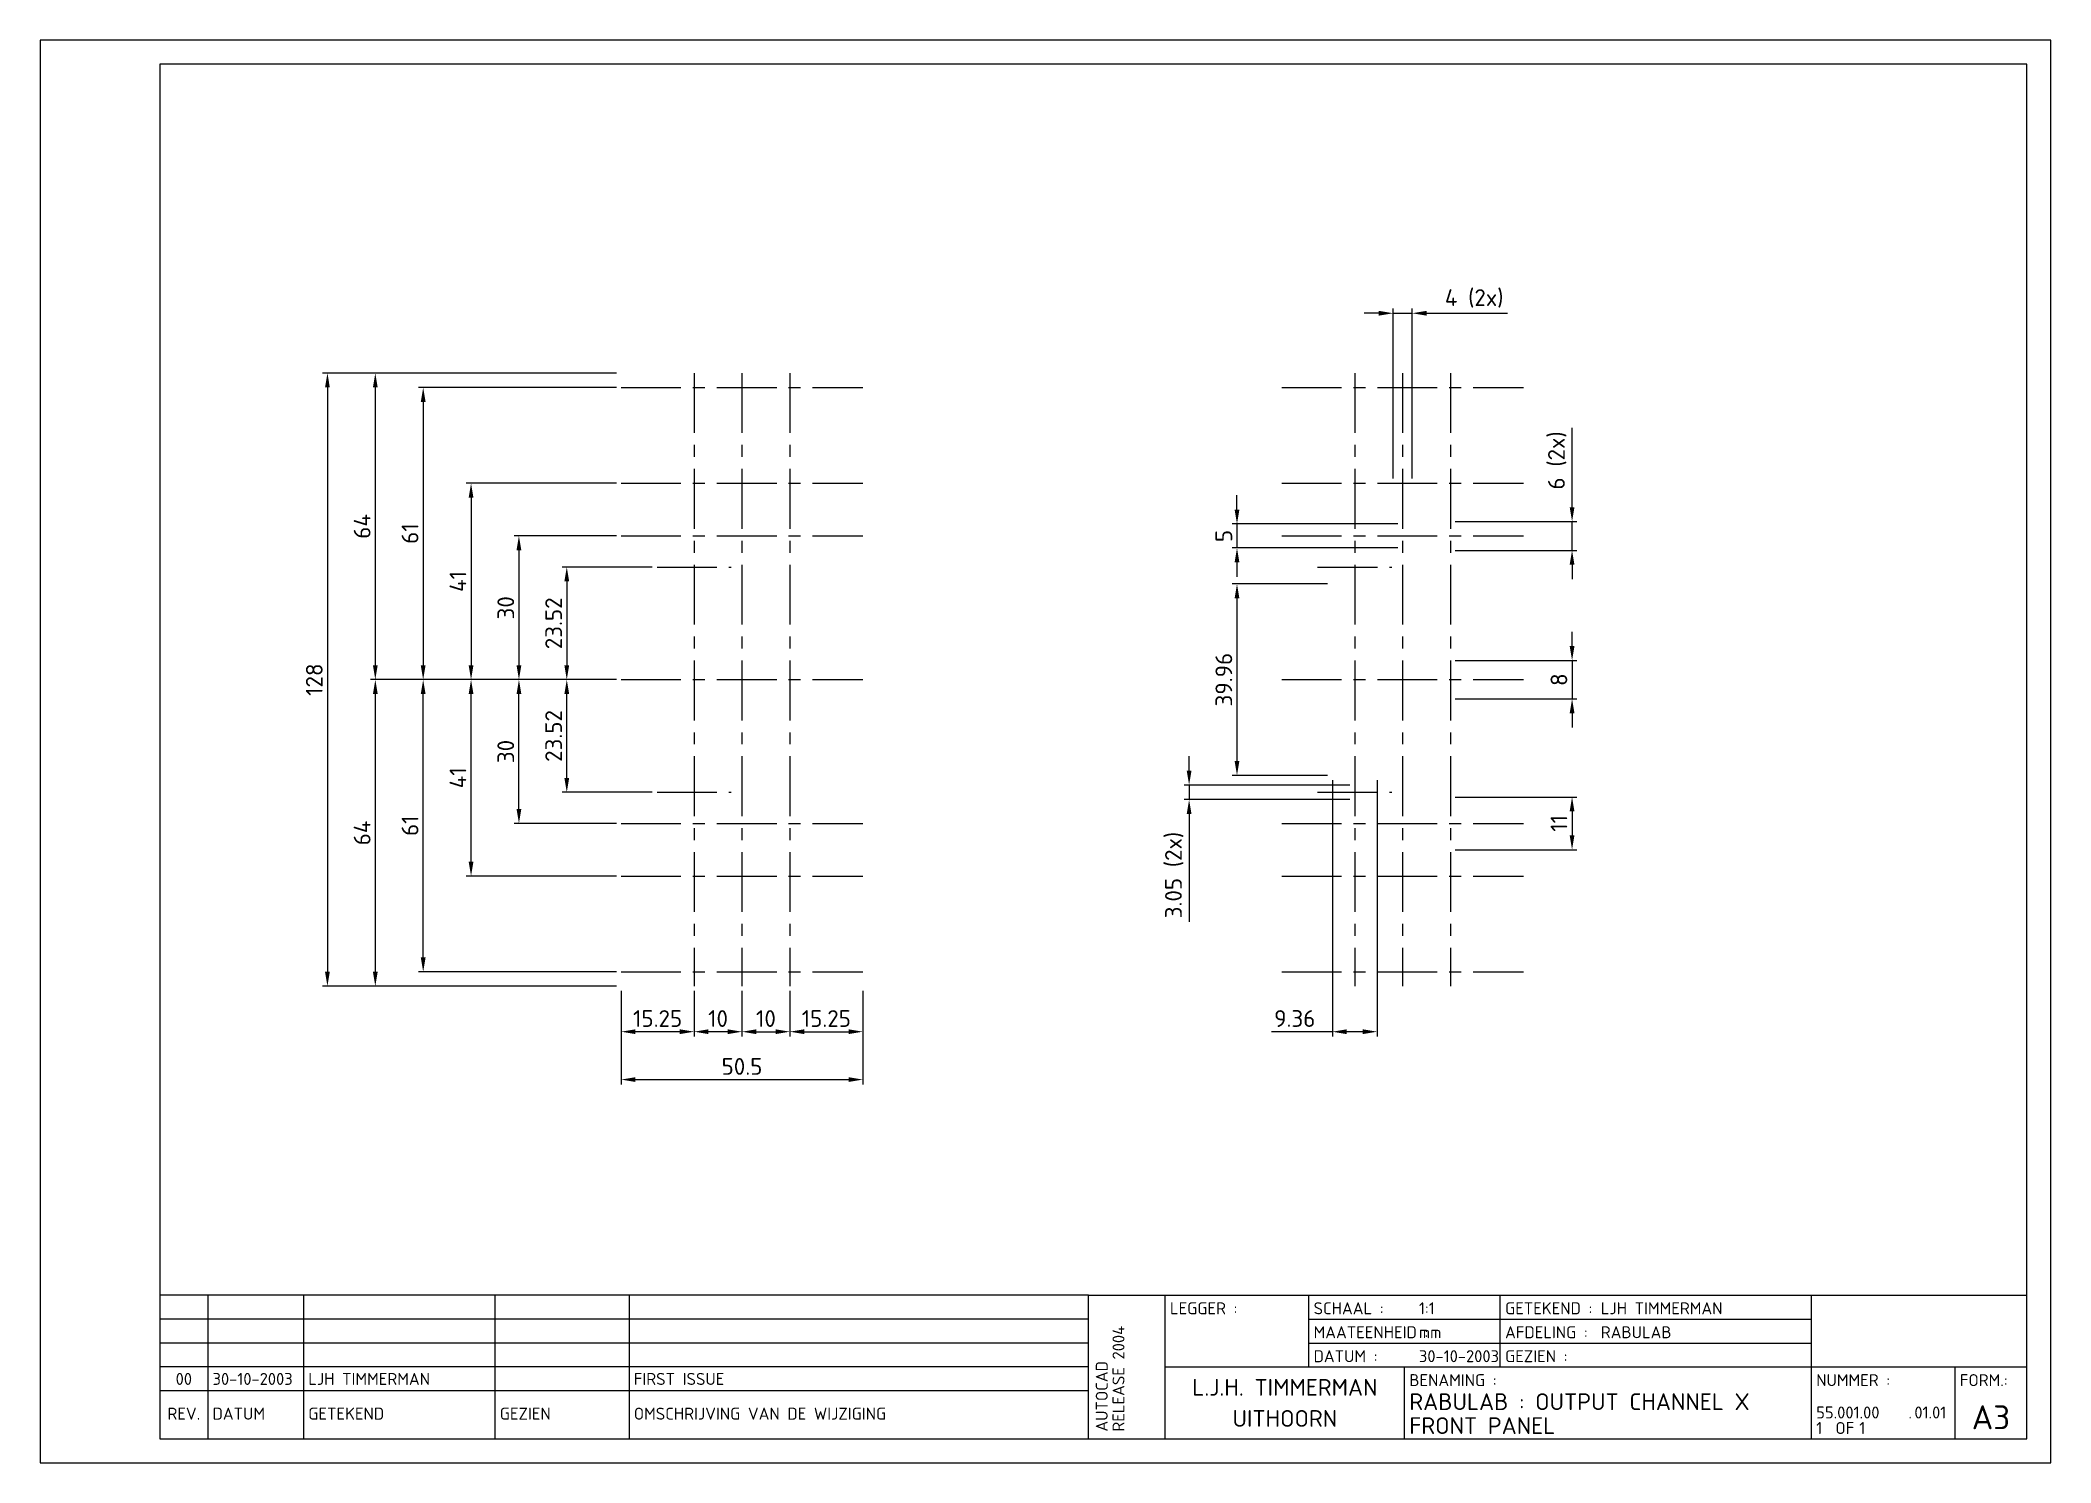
# Paper-space layout 'Layout1' of a CAD drawing. Extents: x 0 to 420, y 0 to 297.
# The model-space entities are those that its viewports show. They can reach past a viewport. Long polylines and large blocks are cut down to what shows.
import ezdxf
from ezdxf.enums import TextEntityAlignment as Align

# ---------------------------------------------------------------- set-up
doc = ezdxf.new("R2010")
doc.units = 0
doc.header["$LTSCALE"] = 10
doc.header["$MEASUREMENT"] = 0
doc.header["$PDMODE"] = 98
doc.header["$PDSIZE"] = -3
doc.linetypes.add('CENTER', pattern=[2, 1.25, -0.25, 0.25, -0.25])
doc.layers.get('0').update_dxf_attribs({"linetype": 'CONTINUOUS'})
doc.layers.get('DEFPOINTS').update_dxf_attribs({"linetype": 'CONTINUOUS'})
for name, color, linetype in [('DIMENSIONS', 1, 'CONTINUOUS'), ('GENERAL', 7, 'CONTINUOUS'), ('TITLEBLOCK', 7, 'CONTINUOUS')]:
    doc.layers.add(name, color=color, linetype=linetype)
doc.styles.add('ISO', font='isocpeur.ttf')
doc.dimstyles.get("Standard").update_dxf_attribs({"dimtxt": 3.5, "dimasz": 3, "dimexe": 1, "dimexo": 1, "dimgap": 1, "dimtad": 1, "dimdec": 3, "dimdsep": 46, "dimtxsty": 'ISO', "dimcen": 1, "dimclrt": 2, "dimadec": 0, "dimazin": 0, "dimtfac": 1, "dimtdec": 3, "dimtmove": 0, "dimatfit": 3, "dimfxl": 0, "dimtolj": 1, "dimarcsym": 0})

# ---------------------------------------------------------------- blocks, each defined once
blk = doc.blocks.new('A3')
at = {"layer": 'TITLEBLOCK', "color": 3}
for p, q in [((219, 35), (25, 35)), ((219, 35), (415, 35)), ((219, 5), (219, 35)), ((235, 5), (235, 35)), ((265, 20), (265, 35)), ((305, 20), (305, 35)), ((370, 5), (370, 35)), ((265, 30), (370, 30)), ((265, 25), (370, 25)), ((235, 20), (415, 20)), ((285, 5), (285, 20)), ((400, 5), (400, 20)), ((219, 15), (25, 15))]:
    blk.add_line(p, q, dxfattribs=at)
at = {"layer": 'TITLEBLOCK'}
for p, q in [((35, 35), (35, 5)), ((55, 35), (55, 5)), ((95, 35), (95, 5)), ((123, 35), (123, 5)), ((219, 30), (25, 30)), ((219, 25), (25, 25)), ((219, 20), (25, 20))]:
    blk.add_line(p, q, dxfattribs=at)
at = {"layer": 'TITLEBLOCK', "color": 1}
blk.add_lwpolyline([(0, 0), (420, 0), (420, 297), (0, 297)], close=True, dxfattribs=at)
at = {"layer": 'TITLEBLOCK', "color": 4}
blk.add_lwpolyline([(25, 5), (415, 5), (415, 292), (25, 292), (25, 5)], dxfattribs=at)
at = {"layer": 'TITLEBLOCK', "style": 'ISO'}
for s, p in [('LEGGER :', (236, 31)), ('SCHAAL :', (266, 31)), ('GETEKEND :', (306, 31)), ('MAATEENHEID :', (266, 26)), ('AFDELING :', (306, 26)), ('DATUM :', (266, 21)), ('GEZIEN :', (306, 21)), ('BENAMING :', (286, 16)), ('NUMMER :', (371, 16)), ('FORM.:', (401, 16)), ('DATUM', (36, 9)), ('GETEKEND', (56, 9)), ('GEZIEN', (96, 9)), ('OMSCHRIJVING VAN DE WIJZIGING', (124, 9)), ('OF', (375, 6)), ('.', (390.25, 9.25))]:
    blk.add_text(s, height=2.5, dxfattribs=at).set_placement(p)
blk.add_text('REV.', height=2.5, dxfattribs=at).set_placement((30, 9), align=Align.CENTER)
for tag, p in [('REV4', (30, 31.25)), ('REV3', (30, 26.25)), ('REV2', (30, 21.25)), ('REV1', (30, 16.25))]:
    blk.add_attdef(tag, text='', height=2.5, dxfattribs=at).set_placement(p, align=Align.CENTER)
for tag, p in [('DATUM4', (36, 31.25)), ('GET4', (56, 31.25)), ('GEZ4', (96, 31.25)), ('OMSCHR4', (124, 31.25)), ('DATUM3', (36, 26.25)), ('GET3', (56, 26.25)), ('GEZ3', (96, 26.25)), ('OMSCHR3', (124, 26.25)), ('DATUM2', (36, 21.25)), ('GET2', (56, 21.25)), ('GEZ2', (96, 21.25)), ('OMSCHR2', (124, 21.25)), ('DATUM1', (36, 16.25)), ('GET1', (56, 16.25)), ('GEZ1', (96, 16.25)), ('OMSCHR1', (124, 16.25))]:
    blk.add_attdef(tag, p, '', height=2.5, dxfattribs=at)
at = {"layer": 'TITLEBLOCK', "color": 2, "style": 'ISO'}
for tag, p, height in [('S', (288, 31), 2.5), ('GET', (326, 31), 2.5), ('OPM1', (371, 31), 2.5), ('ME', (288, 26), 2.5), ('AFD', (326, 26), 2.5), ('OPM2', (371, 26), 2.5), ('LDATUM', (245.5, 21), 2.5), ('DATUM', (288, 21), 2.5), ('GEZ', (326, 21), 2.5), ('OPM3', (371, 21), 2.5), ('BEN1', (286, 11), 3.5), ('CAT', (371, 12.5), 2.5), ('INST', (378, 12.5), 2.5), ('BEN2', (286, 6), 3.5), ('PARTNO', (371, 9.25), 2.5), ('B', (371, 6), 2.5), ('NOBLZ', (380, 6), 2.5), ('TEK', (391.5, 9.25), 2.5)]:
    blk.add_attdef(tag, p, '', height=height, dxfattribs=at)
at = {"layer": 'TITLEBLOCK', "color": 3, "style": 'ISO'}
blk.add_attdef('L', (236, 21), '', height=5, dxfattribs=at)
at = {"layer": 'TITLEBLOCK', "color": 2, "style": 'ISO'}
for tag, p in [('DOSNAAM', (230, 6.5)), ('SYSTEEM', (223, 6.5)), ('FLOPPY', (233.5, 6.5)), ('REL', (226.5, 6.5))]:
    blk.add_attdef(tag, p, '', height=2.5, rotation=90, dxfattribs=at)
for tag, p in [('NAAM', (260, 14)), ('PLAATS', (260, 7.5))]:
    blk.add_attdef(tag, text='', height=3.5, dxfattribs=at).set_placement(p, align=Align.CENTER)
at = {"layer": 'TITLEBLOCK', "color": 3, "style": 'ISO'}
blk.add_attdef('F', text='', height=5, dxfattribs=at).set_placement((407.5, 7), align=Align.CENTER)
blk = doc.blocks.new('*D1')
at = {"layer": 'DEFPOINTS', "color": 0}
for p in [(121.35, 227.5), (70, 163.5), (121.35, 163.5)]:
    blk.add_point(p, dxfattribs=at)
at = {"layer": 'DIMENSIONS', "color": 0, "lineweight": -2}
for p, q in [((120.35, 227.5), (69, 227.5)), ((70, 224.5), (70, 166.5)), ((120.35, 163.5), (69, 163.5))]:
    blk.add_line(p, q, dxfattribs=at)
at = {"layer": 'DIMENSIONS', "color": 0}
for points in [[(69.5, 224.5), (70.5, 224.5), (70, 227.5)], [(69.5, 166.5), (70.5, 166.5), (70, 163.5)]]:
    blk.add_solid(points, dxfattribs=at)
at = {"layer": 'DIMENSIONS', "color": 2, "insert": (67.25, 195.5), "char_height": 3.5, "attachment_point": 5, "rotation": 90, "style": 'ISO'}
blk.add_mtext('\\A1;64', dxfattribs=at)
blk = doc.blocks.new('*D2')
at = {"layer": 'DEFPOINTS', "color": 0}
for p in [(121.35, 227.5), (60, 99.5), (121.35, 99.5)]:
    blk.add_point(p, dxfattribs=at)
at = {"layer": 'DIMENSIONS', "color": 0, "lineweight": -2}
for p, q in [((120.35, 227.5), (59, 227.5)), ((60, 224.5), (60, 102.5)), ((120.35, 99.5), (59, 99.5))]:
    blk.add_line(p, q, dxfattribs=at)
at = {"layer": 'DIMENSIONS', "color": 0}
for points in [[(59.5, 224.5), (60.5, 224.5), (60, 227.5)], [(59.5, 102.5), (60.5, 102.5), (60, 99.5)]]:
    blk.add_solid(points, dxfattribs=at)
at = {"layer": 'DIMENSIONS', "color": 2, "insert": (57.25, 163.5), "char_height": 3.5, "attachment_point": 5, "rotation": 90, "style": 'ISO'}
blk.add_mtext('\\A1;128', dxfattribs=at)
blk = doc.blocks.new('*D3')
at = {"layer": 'DEFPOINTS', "color": 0}
for p in [(121.35, 163.5), (70, 99.5), (121.35, 99.5)]:
    blk.add_point(p, dxfattribs=at)
at = {"layer": 'DIMENSIONS', "color": 0, "lineweight": -2}
for p, q in [((120.35, 163.5), (69, 163.5)), ((70, 160.5), (70, 102.5)), ((120.35, 99.5), (69, 99.5))]:
    blk.add_line(p, q, dxfattribs=at)
at = {"layer": 'DIMENSIONS', "color": 0}
for points in [[(69.5, 160.5), (70.5, 160.5), (70, 163.5)], [(69.5, 102.5), (70.5, 102.5), (70, 99.5)]]:
    blk.add_solid(points, dxfattribs=at)
at = {"layer": 'DIMENSIONS', "color": 2, "insert": (67.25, 131.5), "char_height": 3.5, "attachment_point": 5, "rotation": 90, "style": 'ISO'}
blk.add_mtext('\\A1;64', dxfattribs=at)
blk = doc.blocks.new('*D4')
at = {"layer": 'DEFPOINTS', "color": 0}
for p in [(121.35, 224.5), (80, 163.5), (121.35, 163.5)]:
    blk.add_point(p, dxfattribs=at)
at = {"layer": 'DIMENSIONS', "color": 0, "lineweight": -2}
for p, q in [((120.35, 224.5), (79, 224.5)), ((80, 221.5), (80, 166.5)), ((120.35, 163.5), (79, 163.5))]:
    blk.add_line(p, q, dxfattribs=at)
at = {"layer": 'DIMENSIONS', "color": 0}
for points in [[(79.5, 221.5), (80.5, 221.5), (80, 224.5)], [(79.5, 166.5), (80.5, 166.5), (80, 163.5)]]:
    blk.add_solid(points, dxfattribs=at)
at = {"layer": 'DIMENSIONS', "color": 2, "insert": (77.25, 194), "char_height": 3.5, "attachment_point": 5, "rotation": 90, "style": 'ISO'}
blk.add_mtext('\\A1;61', dxfattribs=at)
blk = doc.blocks.new('*D5')
at = {"layer": 'DEFPOINTS', "color": 0}
for p in [(121.35, 204.5), (90, 163.5), (121.35, 163.5)]:
    blk.add_point(p, dxfattribs=at)
at = {"layer": 'DIMENSIONS', "color": 0, "lineweight": -2}
for p, q in [((120.35, 204.5), (89, 204.5)), ((90, 201.5), (90, 166.5)), ((120.35, 163.5), (89, 163.5))]:
    blk.add_line(p, q, dxfattribs=at)
at = {"layer": 'DIMENSIONS', "color": 0}
for points in [[(89.5, 201.5), (90.5, 201.5), (90, 204.5)], [(89.5, 166.5), (90.5, 166.5), (90, 163.5)]]:
    blk.add_solid(points, dxfattribs=at)
at = {"layer": 'DIMENSIONS', "color": 2, "insert": (87.25, 184), "char_height": 3.5, "attachment_point": 5, "rotation": 90, "style": 'ISO'}
blk.add_mtext('\\A1;41', dxfattribs=at)
blk = doc.blocks.new('*D6')
at = {"layer": 'DEFPOINTS', "color": 0}
for p in [(121.35, 193.5), (100, 163.5), (121.35, 163.5)]:
    blk.add_point(p, dxfattribs=at)
at = {"layer": 'DIMENSIONS', "color": 0, "lineweight": -2}
for p, q in [((120.35, 193.5), (99, 193.5)), ((100, 190.5), (100, 166.5)), ((120.35, 163.5), (99, 163.5))]:
    blk.add_line(p, q, dxfattribs=at)
at = {"layer": 'DIMENSIONS', "color": 0}
for points in [[(99.5, 190.5), (100.5, 190.5), (100, 193.5)], [(99.5, 166.5), (100.5, 166.5), (100, 163.5)]]:
    blk.add_solid(points, dxfattribs=at)
at = {"layer": 'DIMENSIONS', "color": 2, "insert": (97.25, 178.5), "char_height": 3.5, "attachment_point": 5, "rotation": 90, "style": 'ISO'}
blk.add_mtext('\\A1;30', dxfattribs=at)
blk = doc.blocks.new('*D7')
at = {"layer": 'DEFPOINTS', "color": 0}
for p in [(121.35, 99.5), (171.85, 99.5), (171.85, 80)]:
    blk.add_point(p, dxfattribs=at)
at = {"layer": 'DIMENSIONS', "color": 0, "lineweight": -2}
for p, q in [((121.35, 98.5), (121.35, 79)), ((171.85, 98.5), (171.85, 79)), ((124.35, 80), (168.85, 80))]:
    blk.add_line(p, q, dxfattribs=at)
at = {"layer": 'DIMENSIONS', "color": 0}
for points in [[(124.35, 80.5), (124.35, 79.5), (121.35, 80)], [(168.85, 80.5), (168.85, 79.5), (171.85, 80)]]:
    blk.add_solid(points, dxfattribs=at)
at = {"layer": 'DIMENSIONS', "color": 2, "insert": (146.6, 82.75), "char_height": 3.5, "attachment_point": 5, "style": 'ISO'}
blk.add_mtext('\\A1;50.5', dxfattribs=at)
blk = doc.blocks.new('*D10')
at = {"layer": 'DEFPOINTS', "color": 0}
for p in [(100, 163.5), (121.35, 163.5), (121.35, 133.5)]:
    blk.add_point(p, dxfattribs=at)
at = {"layer": 'DIMENSIONS', "color": 0, "lineweight": -2}
for p, q in [((120.35, 163.5), (99, 163.5)), ((100, 136.5), (100, 160.5)), ((120.35, 133.5), (99, 133.5))]:
    blk.add_line(p, q, dxfattribs=at)
at = {"layer": 'DIMENSIONS', "color": 0}
for points in [[(99.5, 160.5), (100.5, 160.5), (100, 163.5)], [(99.5, 136.5), (100.5, 136.5), (100, 133.5)]]:
    blk.add_solid(points, dxfattribs=at)
at = {"layer": 'DIMENSIONS', "color": 2, "insert": (97.25, 148.5), "char_height": 3.5, "attachment_point": 5, "rotation": 90, "style": 'ISO'}
blk.add_mtext('\\A1;30', dxfattribs=at)
blk = doc.blocks.new('*D9')
at = {"layer": 'DEFPOINTS', "color": 0}
for p in [(90, 163.5), (121.35, 163.5), (121.35, 122.5)]:
    blk.add_point(p, dxfattribs=at)
at = {"layer": 'DIMENSIONS', "color": 0, "lineweight": -2}
for p, q in [((120.35, 163.5), (89, 163.5)), ((90, 125.5), (90, 160.5)), ((120.35, 122.5), (89, 122.5))]:
    blk.add_line(p, q, dxfattribs=at)
at = {"layer": 'DIMENSIONS', "color": 0}
for points in [[(89.5, 160.5), (90.5, 160.5), (90, 163.5)], [(89.5, 125.5), (90.5, 125.5), (90, 122.5)]]:
    blk.add_solid(points, dxfattribs=at)
at = {"layer": 'DIMENSIONS', "color": 2, "insert": (87.25, 143), "char_height": 3.5, "attachment_point": 5, "rotation": 90, "style": 'ISO'}
blk.add_mtext('\\A1;41', dxfattribs=at)
blk = doc.blocks.new('*D8')
at = {"layer": 'DEFPOINTS', "color": 0}
for p in [(80, 163.5), (121.35, 163.5), (121.35, 102.5)]:
    blk.add_point(p, dxfattribs=at)
at = {"layer": 'DIMENSIONS', "color": 0, "lineweight": -2}
for p, q in [((120.35, 163.5), (79, 163.5)), ((80, 105.5), (80, 160.5)), ((120.35, 102.5), (79, 102.5))]:
    blk.add_line(p, q, dxfattribs=at)
at = {"layer": 'DIMENSIONS', "color": 0}
for points in [[(79.5, 160.5), (80.5, 160.5), (80, 163.5)], [(79.5, 105.5), (80.5, 105.5), (80, 102.5)]]:
    blk.add_solid(points, dxfattribs=at)
at = {"layer": 'DIMENSIONS', "color": 2, "insert": (77.25, 133), "char_height": 3.5, "attachment_point": 5, "rotation": 90, "style": 'ISO'}
blk.add_mtext('\\A1;61', dxfattribs=at)
blk = doc.blocks.new('*D12')
at = {"layer": 'DEFPOINTS', "color": 0}
for p in [(136.6, 99.5), (146.6, 99.5), (136.6, 90)]:
    blk.add_point(p, dxfattribs=at)
at = {"layer": 'DIMENSIONS', "color": 0, "lineweight": -2}
for p, q in [((136.6, 98.5), (136.6, 89)), ((146.6, 98.5), (146.6, 89)), ((143.6, 90), (139.6, 90))]:
    blk.add_line(p, q, dxfattribs=at)
at = {"layer": 'DIMENSIONS', "color": 0}
for points in [[(139.6, 90.5), (139.6, 89.5), (136.6, 90)], [(143.6, 90.5), (143.6, 89.5), (146.6, 90)]]:
    blk.add_solid(points, dxfattribs=at)
at = {"layer": 'DIMENSIONS', "color": 2, "insert": (141.6, 92.75), "char_height": 3.5, "attachment_point": 5, "style": 'ISO'}
blk.add_mtext('\\A1;10', dxfattribs=at)
blk = doc.blocks.new('*D13')
at = {"layer": 'DEFPOINTS', "color": 0}
for p in [(146.6, 99.5), (156.6, 99.5), (156.6, 90)]:
    blk.add_point(p, dxfattribs=at)
at = {"layer": 'DIMENSIONS', "color": 0, "lineweight": -2}
for p, q in [((146.6, 98.5), (146.6, 89)), ((156.6, 98.5), (156.6, 89)), ((149.6, 90), (153.6, 90))]:
    blk.add_line(p, q, dxfattribs=at)
at = {"layer": 'DIMENSIONS', "color": 0}
for points in [[(149.6, 90.5), (149.6, 89.5), (146.6, 90)], [(153.6, 90.5), (153.6, 89.5), (156.6, 90)]]:
    blk.add_solid(points, dxfattribs=at)
at = {"layer": 'DIMENSIONS', "color": 2, "insert": (151.6, 92.75), "char_height": 3.5, "attachment_point": 5, "style": 'ISO'}
blk.add_mtext('\\A1;10', dxfattribs=at)
blk = doc.blocks.new('*D14')
at = {"layer": 'DEFPOINTS', "color": 0}
for p in [(286.6, 240), (282.6, 204.5), (286.6, 204.5)]:
    blk.add_point(p, dxfattribs=at)
at = {"layer": 'DIMENSIONS', "color": 0, "lineweight": -2}
for p, q in [((279.6, 240), (276.6, 240)), ((282.6, 205.5), (282.6, 241)), ((282.6, 240), (286.6, 240)), ((286.6, 205.5), (286.6, 241)), ((289.6, 240), (306.5, 240))]:
    blk.add_line(p, q, dxfattribs=at)
at = {"layer": 'DIMENSIONS', "color": 0}
for points in [[(279.6, 240.5), (279.6, 239.5), (282.6, 240)], [(289.6, 240.5), (289.6, 239.5), (286.6, 240)]]:
    blk.add_solid(points, dxfattribs=at)
at = {"layer": 'DIMENSIONS', "color": 2, "insert": (299.55, 243.1), "char_height": 3.5, "attachment_point": 5, "style": 'ISO'}
blk.add_mtext('\\A1;4 (2x)', dxfattribs=at)
blk = doc.blocks.new('*D15')
at = {"layer": 'DEFPOINTS', "color": 0}
for p in [(284.6, 196), (250, 191), (284.6, 191)]:
    blk.add_point(p, dxfattribs=at)
at = {"layer": 'DIMENSIONS', "color": 0, "lineweight": -2}
for p, q in [((250, 199), (250, 202)), ((283.6, 196), (249, 196)), ((250, 196), (250, 191)), ((283.6, 191), (249, 191)), ((250, 188), (250, 185))]:
    blk.add_line(p, q, dxfattribs=at)
at = {"layer": 'DIMENSIONS', "color": 0}
for points in [[(249.5, 199), (250.5, 199), (250, 196)], [(249.5, 188), (250.5, 188), (250, 191)]]:
    blk.add_solid(points, dxfattribs=at)
at = {"layer": 'DIMENSIONS', "color": 2, "insert": (247.25, 193.5), "char_height": 3.5, "attachment_point": 5, "rotation": 90, "style": 'ISO'}
blk.add_mtext('\\A1;5', dxfattribs=at)
blk = doc.blocks.new('*D16')
at = {"layer": 'DEFPOINTS', "color": 0}
for p in [(294.6, 196.5), (294.6, 190.5), (320, 190.5)]:
    blk.add_point(p, dxfattribs=at)
at = {"layer": 'DIMENSIONS', "color": 0, "lineweight": -2}
for p, q in [((320, 199.5), (320, 216.05)), ((295.6, 196.5), (321, 196.5)), ((320, 190.5), (320, 196.5)), ((295.6, 190.5), (321, 190.5)), ((320, 187.5), (320, 184.5))]:
    blk.add_line(p, q, dxfattribs=at)
at = {"layer": 'DIMENSIONS', "color": 0}
for points in [[(319.5, 199.5), (320.5, 199.5), (320, 196.5)], [(319.5, 187.5), (320.5, 187.5), (320, 190.5)]]:
    blk.add_solid(points, dxfattribs=at)
at = {"layer": 'DIMENSIONS', "color": 2, "insert": (316.9, 209.27), "char_height": 3.5, "attachment_point": 5, "rotation": 90, "style": 'ISO'}
blk.add_mtext('\\A1;6 (2x)', dxfattribs=at)
blk = doc.blocks.new('*D17')
at = {"layer": 'DEFPOINTS', "color": 0}
for p in [(294.6, 167.5), (294.6, 159.5), (320, 159.5)]:
    blk.add_point(p, dxfattribs=at)
at = {"layer": 'DIMENSIONS', "color": 0, "lineweight": -2}
for p, q in [((320, 170.5), (320, 173.5)), ((295.6, 167.5), (321, 167.5)), ((320, 167.5), (320, 159.5)), ((295.6, 159.5), (321, 159.5)), ((320, 156.5), (320, 153.5))]:
    blk.add_line(p, q, dxfattribs=at)
at = {"layer": 'DIMENSIONS', "color": 0}
for points in [[(319.5, 170.5), (320.5, 170.5), (320, 167.5)], [(319.5, 156.5), (320.5, 156.5), (320, 159.5)]]:
    blk.add_solid(points, dxfattribs=at)
at = {"layer": 'DIMENSIONS', "color": 2, "insert": (317.25, 163.5), "char_height": 3.5, "attachment_point": 5, "rotation": 90, "style": 'ISO'}
blk.add_mtext('\\A1;8', dxfattribs=at)
blk = doc.blocks.new('*D18')
at = {"layer": 'DEFPOINTS', "color": 0}
for p in [(294.6, 139), (294.6, 128), (320, 128)]:
    blk.add_point(p, dxfattribs=at)
at = {"layer": 'DIMENSIONS', "color": 0, "lineweight": -2}
for p, q in [((295.6, 139), (321, 139)), ((320, 136), (320, 131)), ((295.6, 128), (321, 128))]:
    blk.add_line(p, q, dxfattribs=at)
at = {"layer": 'DIMENSIONS', "color": 0}
for points in [[(319.5, 136), (320.5, 136), (320, 139)], [(319.5, 131), (320.5, 131), (320, 128)]]:
    blk.add_solid(points, dxfattribs=at)
at = {"layer": 'DIMENSIONS', "color": 2, "insert": (317.25, 133.5), "char_height": 3.5, "attachment_point": 5, "rotation": 90, "style": 'ISO'}
blk.add_mtext('\\A1;11', dxfattribs=at)
blk = doc.blocks.new('*D20')
at = {"layer": 'DEFPOINTS', "color": 0}
for p in [(121.35, 99.5), (136.6, 99.5), (121.35, 90)]:
    blk.add_point(p, dxfattribs=at)
at = {"layer": 'DIMENSIONS', "color": 0, "lineweight": -2}
for p, q in [((121.35, 98.5), (121.35, 89)), ((136.6, 98.5), (136.6, 89)), ((133.6, 90), (124.35, 90))]:
    blk.add_line(p, q, dxfattribs=at)
at = {"layer": 'DIMENSIONS', "color": 0}
for points in [[(124.35, 90.5), (124.35, 89.5), (121.35, 90)], [(133.6, 90.5), (133.6, 89.5), (136.6, 90)]]:
    blk.add_solid(points, dxfattribs=at)
at = {"layer": 'DIMENSIONS', "color": 2, "insert": (128.97, 92.75), "char_height": 3.5, "attachment_point": 5, "style": 'ISO'}
blk.add_mtext('\\A1;15.25', dxfattribs=at)
blk = doc.blocks.new('*D21')
at = {"layer": 'DEFPOINTS', "color": 0}
for p in [(156.6, 99.5), (171.85, 99.5), (171.85, 90)]:
    blk.add_point(p, dxfattribs=at)
at = {"layer": 'DIMENSIONS', "color": 0, "lineweight": -2}
for p, q in [((156.6, 98.5), (156.6, 89)), ((171.85, 98.5), (171.85, 89)), ((159.6, 90), (168.85, 90))]:
    blk.add_line(p, q, dxfattribs=at)
at = {"layer": 'DIMENSIONS', "color": 0}
for points in [[(159.6, 90.5), (159.6, 89.5), (156.6, 90)], [(168.85, 90.5), (168.85, 89.5), (171.85, 90)]]:
    blk.add_solid(points, dxfattribs=at)
at = {"layer": 'DIMENSIONS', "color": 2, "insert": (164.22, 92.75), "char_height": 3.5, "attachment_point": 5, "style": 'ISO'}
blk.add_mtext('\\A1;15.25', dxfattribs=at)
blk = doc.blocks.new('*D23')
at = {"layer": 'DEFPOINTS', "color": 0}
for p in [(269.92, 183.48), (250, 143.52), (269.92, 143.52)]:
    blk.add_point(p, dxfattribs=at)
at = {"layer": 'DIMENSIONS', "color": 0, "lineweight": -2}
for p, q in [((268.92, 183.48), (249, 183.48)), ((250, 180.48), (250, 146.52)), ((268.92, 143.52), (249, 143.52))]:
    blk.add_line(p, q, dxfattribs=at)
at = {"layer": 'DIMENSIONS', "color": 0}
for points in [[(249.5, 180.48), (250.5, 180.48), (250, 183.48)], [(249.5, 146.52), (250.5, 146.52), (250, 143.52)]]:
    blk.add_solid(points, dxfattribs=at)
at = {"layer": 'DIMENSIONS', "color": 2, "insert": (247.25, 163.5), "char_height": 3.5, "attachment_point": 5, "rotation": 90, "style": 'ISO'}
blk.add_mtext('\\A1;39.96', dxfattribs=at)
blk = doc.blocks.new('*D24')
at = {"layer": 'DEFPOINTS', "color": 0}
for p in [(274.6, 141.5), (240, 138.45), (274.6, 138.45)]:
    blk.add_point(p, dxfattribs=at)
at = {"layer": 'DIMENSIONS', "color": 0, "lineweight": -2}
for p, q in [((240, 144.5), (240, 147.5)), ((273.6, 141.5), (239, 141.5)), ((240, 141.5), (240, 138.45)), ((273.6, 138.45), (239, 138.45)), ((240, 135.45), (240, 112.95))]:
    blk.add_line(p, q, dxfattribs=at)
at = {"layer": 'DIMENSIONS', "color": 0}
for points in [[(239.5, 144.5), (240.5, 144.5), (240, 141.5)], [(239.5, 135.45), (240.5, 135.45), (240, 138.45)]]:
    blk.add_solid(points, dxfattribs=at)
at = {"layer": 'DIMENSIONS', "color": 2, "insert": (236.9, 122.7), "char_height": 3.5, "attachment_point": 5, "rotation": 90, "style": 'ISO'}
blk.add_mtext('\\A1;3.05 (2x)', dxfattribs=at)
blk = doc.blocks.new('*D26')
at = {"layer": 'DEFPOINTS', "color": 0}
for p in [(128.85, 187.02), (110, 163.5), (121.35, 163.5)]:
    blk.add_point(p, dxfattribs=at)
at = {"layer": 'DIMENSIONS', "color": 0, "lineweight": -2}
for p, q in [((127.85, 187.02), (109, 187.02)), ((110, 184.02), (110, 166.5)), ((120.35, 163.5), (109, 163.5))]:
    blk.add_line(p, q, dxfattribs=at)
at = {"layer": 'DIMENSIONS', "color": 0}
for points in [[(109.5, 184.02), (110.5, 184.02), (110, 187.02)], [(109.5, 166.5), (110.5, 166.5), (110, 163.5)]]:
    blk.add_solid(points, dxfattribs=at)
at = {"layer": 'DIMENSIONS', "color": 2, "insert": (107.25, 175.26), "char_height": 3.5, "attachment_point": 5, "rotation": 90, "style": 'ISO'}
blk.add_mtext('\\A1;23.52', dxfattribs=at)
blk = doc.blocks.new('*D27')
at = {"layer": 'DEFPOINTS', "color": 0}
for p in [(110, 163.5), (121.35, 163.5), (128.85, 139.98)]:
    blk.add_point(p, dxfattribs=at)
at = {"layer": 'DIMENSIONS', "color": 0, "lineweight": -2}
for p, q in [((120.35, 163.5), (109, 163.5)), ((110, 142.98), (110, 160.5)), ((127.85, 139.98), (109, 139.98))]:
    blk.add_line(p, q, dxfattribs=at)
at = {"layer": 'DIMENSIONS', "color": 0}
for points in [[(109.5, 160.5), (110.5, 160.5), (110, 163.5)], [(109.5, 142.98), (110.5, 142.98), (110, 139.98)]]:
    blk.add_solid(points, dxfattribs=at)
at = {"layer": 'DIMENSIONS', "color": 2, "insert": (107.25, 151.74), "char_height": 3.5, "attachment_point": 5, "rotation": 90, "style": 'ISO'}
blk.add_mtext('\\A1;23.52', dxfattribs=at)
blk = doc.blocks.new('*D28')
at = {"layer": 'DEFPOINTS', "color": 0}
for p in [(269.92, 143.52), (279.28, 143.52), (269.92, 90)]:
    blk.add_point(p, dxfattribs=at)
at = {"layer": 'DIMENSIONS', "color": 0, "lineweight": -2}
for p, q in [((269.92, 142.52), (269.92, 89)), ((279.28, 142.52), (279.28, 89)), ((269.92, 90), (257.22, 90)), ((276.28, 90), (272.92, 90))]:
    blk.add_line(p, q, dxfattribs=at)
at = {"layer": 'DIMENSIONS', "color": 0}
for points in [[(272.92, 90.5), (272.92, 89.5), (269.92, 90)], [(276.28, 90.5), (276.28, 89.5), (279.28, 90)]]:
    blk.add_solid(points, dxfattribs=at)
at = {"layer": 'DIMENSIONS', "color": 2, "insert": (262.07, 92.75), "char_height": 3.5, "attachment_point": 5, "style": 'ISO'}
blk.add_mtext('\\A1;9.36', dxfattribs=at)

msp = doc.modelspace()

# ---------------------------------------------------------------- linework, layer by layer
at = {"color": 1, "linetype": 'CENTER'}
for p, q in [((15.25, 128), (15.25, 0)), ((25.25, 128), (25.25, 0)), ((35.25, 128), (35.25, 0)), ((153.25, 128), (153.25, 0)), ((163.25, 128), (163.25, 0)), ((173.25, 128), (173.25, 0)), ((0, 125), (50.5, 125)), ((138, 125), (188.5, 125)), ((0, 105), (50.5, 105)), ((138, 105), (188.5, 105)), ((0, 94), (50.5, 94)), ((138, 94), (188.5, 94)), ((7.5, 87.52), (23, 87.52)), ((145.5, 87.52), (161, 87.52)), ((0, 64), (50.5, 64)), ((138, 64), (188.5, 64)), ((7.5, 40.48), (23, 40.48)), ((145.5, 40.48), (161, 40.48)), ((0, 34), (50.5, 34)), ((138, 34), (188.5, 34)), ((0, 23), (50.5, 23)), ((138, 23), (188.5, 23)), ((0, 3), (50.5, 3)), ((138, 3), (188.5, 3))]:
    msp.add_line(p, q, dxfattribs=at)

psp = doc.layouts.get("Layout1")

# ---------------------------------------------------------------- block references
ref = psp.add_blockref('A3', (0, 0))
ref.add_attrib('PARTNO', '55.001.00', (371, 9.25), dxfattribs={"layer": 'TITLEBLOCK', "color": 2, "height": 2.5, "style": 'ISO'})
ref.add_attrib('TEK', '01.01', (391.5, 9.25), dxfattribs={"layer": 'TITLEBLOCK', "color": 2, "height": 2.5, "style": 'ISO'})
ref.add_attrib('B', '1', (371, 6), dxfattribs={"layer": 'TITLEBLOCK', "color": 2, "height": 2.5, "style": 'ISO'})
ref.add_attrib('NOBLZ', '1', (380, 6), dxfattribs={"layer": 'TITLEBLOCK', "color": 2, "height": 2.5, "style": 'ISO'})
ref.add_attrib('F', 'A3', dxfattribs={"layer": 'TITLEBLOCK', "color": 3, "height": 5, "style": 'ISO'}).set_placement((407.5, 7), align=Align.CENTER)
ref.add_attrib('BEN1', 'RABULAB : OUTPUT CHANNEL X', (286, 11), dxfattribs={"layer": 'TITLEBLOCK', "color": 2, "height": 3.5, "style": 'ISO'})
ref.add_attrib('BEN2', 'FRONT PANEL', (286, 6), dxfattribs={"layer": 'TITLEBLOCK', "color": 2, "height": 3.5, "style": 'ISO'})
ref.add_attrib('S', '1:1', (288, 31), dxfattribs={"layer": 'TITLEBLOCK', "color": 2, "height": 2.5, "style": 'ISO'})
ref.add_attrib('ME', 'mm', (288, 26), dxfattribs={"layer": 'TITLEBLOCK', "color": 2, "height": 2.5, "style": 'ISO'})
ref.add_attrib('DATUM', '30-10-2003', (288, 21), dxfattribs={"layer": 'TITLEBLOCK', "color": 2, "height": 2.5, "style": 'ISO'})
ref.add_attrib('GET', 'LJH TIMMERMAN', (326, 31), dxfattribs={"layer": 'TITLEBLOCK', "color": 2, "height": 2.5, "style": 'ISO'})
ref.add_attrib('AFD', 'RABULAB', (326, 26), dxfattribs={"layer": 'TITLEBLOCK', "color": 2, "height": 2.5, "style": 'ISO'})
ref.add_attrib('NAAM', 'L.J.H. TIMMERMAN', dxfattribs={"layer": 'TITLEBLOCK', "color": 2, "height": 3.5, "style": 'ISO'}).set_placement((260, 14), align=Align.CENTER)
ref.add_attrib('PLAATS', 'UITHOORN', dxfattribs={"layer": 'TITLEBLOCK', "color": 2, "height": 3.5, "style": 'ISO'}).set_placement((260, 7.5), align=Align.CENTER)
ref.add_attrib('SYSTEEM', 'AUTOCAD', (223, 6.5), dxfattribs={"layer": 'TITLEBLOCK', "color": 2, "height": 2.5, "rotation": 90, "style": 'ISO'})
ref.add_attrib('REL', 'RELEASE 2004', (226.5, 6.5), dxfattribs={"layer": 'TITLEBLOCK', "color": 2, "height": 2.5, "rotation": 90, "style": 'ISO'})
ref.add_attrib('REV1', '00', dxfattribs={"layer": 'TITLEBLOCK', "height": 2.5, "style": 'ISO'}).set_placement((30, 16.25), align=Align.CENTER)
ref.add_attrib('DATUM1', '30-10-2003', (36, 16.25), dxfattribs={"layer": 'TITLEBLOCK', "height": 2.5, "style": 'ISO'})
ref.add_attrib('GET1', 'LJH TIMMERMAN', (56, 16.25), dxfattribs={"layer": 'TITLEBLOCK', "height": 2.5, "style": 'ISO'})
ref.add_attrib('OMSCHR1', 'FIRST ISSUE', (124, 16.25), dxfattribs={"layer": 'TITLEBLOCK', "height": 2.5, "style": 'ISO'})

# ---------------------------------------------------------------- dimensions: what is measured, and where the dimension line sits
at = {"layer": 'DIMENSIONS'}
dim = psp.add_linear_dim(base=(286.5977, 240), p1=(282.5977, 204.499), p2=(286.5977, 204.499), text='<> (2x)', dimstyle='Standard', dxfattribs=at)
dim.commit()
dim.dimension.update_dxf_attribs({"geometry": '*D14', "text_midpoint": (299.5477, 240), "dimtype": 160})
for base, p1, p2, angle, picture, middle in [((60, 99.499), (121.3477, 227.499), (121.3477, 99.499), 90, '*D2', (57.25, 163.499)), ((70, 163.499), (121.3477, 227.499), (121.3477, 163.499), 90, '*D1', (67.25, 195.499)), ((80, 163.499), (121.3477, 224.499), (121.3477, 163.499), 90, '*D4', (77.25, 193.999)), ((90, 163.499), (121.3477, 204.499), (121.3477, 163.499), 90, '*D5', (87.25, 183.999)), ((250, 190.999), (284.5977, 195.999), (284.5977, 190.999), 90, '*D15', (247.25, 193.499)), ((100, 163.499), (121.3477, 193.499), (121.3477, 163.499), 90, '*D6', (97.25, 178.499)), ((110, 163.499), (128.8477, 187.019), (121.3477, 163.499), 90, '*D26', (107.25, 175.259)), ((250, 143.519), (269.9177, 183.479), (269.9177, 143.519), 90, '*D23', (247.25, 163.499)), ((320, 159.499), (294.5977, 167.499), (294.5977, 159.499), 90, '*D17', (317.25, 163.499)), ((70, 99.499), (121.3477, 163.499), (121.3477, 99.499), 90, '*D3', (67.25, 131.499)), ((80, 163.499), (121.3477, 102.499), (121.3477, 163.499), 270, '*D8', (77.25, 132.999)), ((90, 163.499), (121.3477, 122.499), (121.3477, 163.499), 270, '*D9', (87.25, 142.999)), ((100, 163.499), (121.3477, 133.499), (121.3477, 163.499), 270, '*D10', (97.25, 148.499)), ((110, 163.499), (128.8477, 139.979), (121.3477, 163.499), 90, '*D27', (107.25, 151.739)), ((320, 127.999), (294.5977, 138.999), (294.5977, 127.999), 90, '*D18', (317.25, 133.499))]:
    dim = psp.add_linear_dim(base=base, p1=p1, p2=p2, angle=angle, dimstyle='Standard', dxfattribs=at)
    dim.commit()
    dim.dimension.update_dxf_attribs({"geometry": picture, "text_midpoint": middle})
dim = psp.add_linear_dim(base=(320, 190.499), p1=(294.5977, 196.499), p2=(294.5977, 190.499), angle=90, text='<> (2x)', dimstyle='Standard', dxfattribs=at)
dim.commit()
dim.dimension.update_dxf_attribs({"geometry": '*D16', "text_midpoint": (320, 209.274), "dimtype": 160})
dim = psp.add_linear_dim(base=(240, 138.454), p1=(274.5977, 141.504), p2=(274.5977, 138.454), angle=90, text='<> (2x)', dimstyle='Standard', dxfattribs=at)
dim.commit()
dim.dimension.update_dxf_attribs({"geometry": '*D24', "text_midpoint": (236.9, 122.704)})
for base, p1, p2, picture, middle in [((269.9177, 90), (279.2777, 143.519), (269.9177, 143.519), '*D28', (262.0677, 92.75)), ((171.8477, 80), (121.3477, 99.499), (171.8477, 99.499), '*D7', (146.5977, 82.75)), ((121.3477, 90), (136.5977, 99.499), (121.3477, 99.499), '*D20', (128.9727, 92.75)), ((136.5977, 90), (146.5977, 99.499), (136.5977, 99.499), '*D12', (141.5977, 92.75)), ((156.5977, 90), (146.5977, 99.499), (156.5977, 99.499), '*D13', (151.5977, 92.75)), ((171.8477, 90), (156.5977, 99.499), (171.8477, 99.499), '*D21', (164.2227, 92.75))]:
    dim = psp.add_linear_dim(base=base, p1=p1, p2=p2, dimstyle='Standard', dxfattribs=at)
    dim.commit()
    dim.dimension.update_dxf_attribs({"geometry": picture, "text_midpoint": middle})

# ---------------------------------------------------------------- viewports
at = {"layer": 'GENERAL'}
psp.add_viewport(center=(220, 163.5), size=(390, 257), view_center_point=(98.6523, 64.001), view_height=257, dxfattribs=at)

doc.saveas('drawing.dxf')
